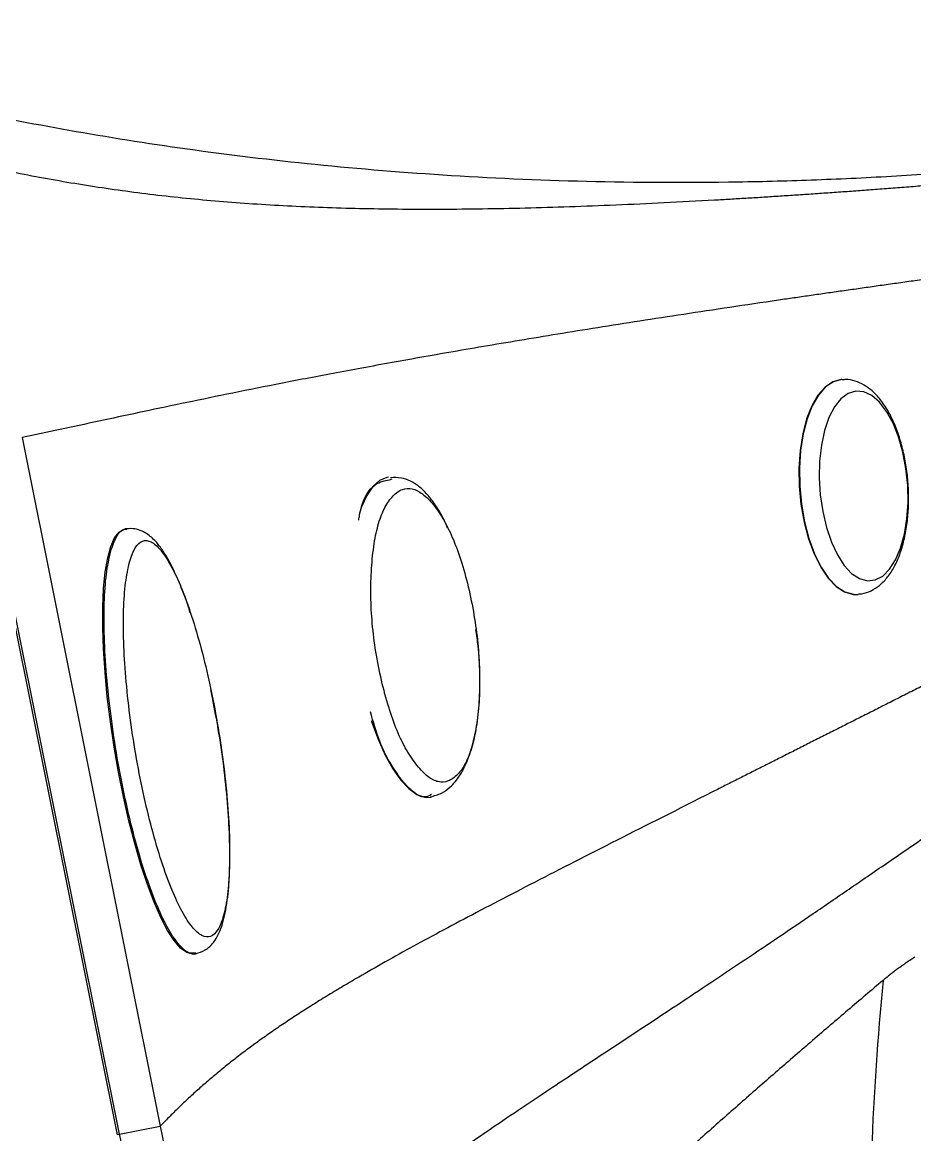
# Model space of a CAD drawing. Extents: x 398 to 508, y 623 to 782.
# Drawn here: x 405.62 to 409.77, y 673.35 to 678.52 of the extents above; entities that cross this region are included whole.
import ezdxf

# ---------------------------------------------------------------- set-up
doc = ezdxf.new("R2010")
doc.units = 0
doc.header["$MEASUREMENT"] = 0
doc.layers.add('GEOMETRY', color=2, linetype='Continuous', lineweight=25)

msp = doc.modelspace()

# ---------------------------------------------------------------- linework, layer by layer
at = {"layer": 'GEOMETRY'}
for p, q in [((409.431, 676.859), (409.4288, 676.8589)), ((405.6249, 676.5909), (406.2662, 673.3928)), ((405.4226, 676.5503), (406.0659, 673.3526)), ((406.0772, 673.3549), (405.434, 676.5526)), ((407.3308, 676.3939), (407.3431, 676.3982)), ((406.1091, 676.1668), (406.1025, 676.1658)), ((409.504, 675.8617), (409.5062, 675.8619)), ((406.4239, 674.1918), (406.4304, 674.1928)), ((406.0772, 673.3549), (406.2662, 673.3928)), ((406.0772, 673.3549), (406.0659, 673.3526))]:
    msp.add_line(p, q, dxfattribs=at)
at = {"layer": 'GEOMETRY', "flags": 128}
for points in [[(409.4288, 676.8589), (409.3905, 676.8488), (409.3542, 676.8247), (409.3212, 676.7872), (409.2923, 676.7375), (409.2684, 676.6769), (409.2503, 676.6071), (409.2383, 676.5303), (409.2329, 676.4486), (409.2342, 676.3644), (409.2423, 676.28), (409.2567, 676.1979), (409.2772, 676.1205), (409.3031, 676.0501), (409.3338, 675.9885), (409.3682, 675.9376), (409.4055, 675.8989), (409.4445, 675.8735)], [(409.4323, 676.8591), (409.4312, 676.8591), (409.3927, 676.849), (409.3564, 676.8249), (409.3234, 676.7874), (409.2945, 676.7376), (409.2706, 676.677), (409.2525, 676.6073), (409.2405, 676.5305), (409.2351, 676.4488), (409.2365, 676.3645), (409.2445, 676.2802), (409.2589, 676.1981), (409.2794, 676.1207), (409.3053, 676.0502), (409.336, 675.9887), (409.3704, 675.9378), (409.4077, 675.8991), (409.4467, 675.8736)], [(409.5139, 675.9354), (409.5509, 675.9251), (409.5874, 675.929), (409.6221, 675.9469), (409.6539, 675.9782), (409.6819, 676.022), (409.7051, 676.0768), (409.7228, 676.1409), (409.7344, 676.2122), (409.7395, 676.2884), (409.738, 676.3671), (409.7299, 676.4457), (409.7155, 676.5218), (409.6952, 676.5928), (409.6698, 676.6565), (409.6399, 676.7109), (409.6066, 676.7541), (409.571, 676.7849), (409.5341, 676.8021), (409.4972, 676.8054), (409.4615, 676.7945), (409.4281, 676.7698), (409.3981, 676.7321), (409.3724, 676.6826), (409.3519, 676.6229), (409.3372, 676.5549), (409.3288, 676.4809), (409.327, 676.4031), (409.3318, 676.3241), (409.3431, 676.2464), (409.3605, 676.1726), (409.3835, 676.105), (409.4112, 676.0457), (409.4429, 675.9967), (409.4775, 675.9595), (409.5139, 675.9354)], [(407.3255, 676.4059), (407.3184, 676.4046), (407.2847, 676.3902), (407.2536, 676.3623), (407.2257, 676.3213), (407.2015, 676.268), (407.1914, 676.2386)], [(406.4239, 674.1918), (406.4157, 674.1912), (406.389, 674.1985), (406.3606, 674.2196), (406.3308, 674.2542), (406.3001, 674.3018), (406.2688, 674.3616), (406.2375, 674.433), (406.2065, 674.5148), (406.1763, 674.6059), (406.1473, 674.7051), (406.12, 674.8109), (406.0947, 674.9219), (406.0717, 675.0365), (406.0514, 675.153), (406.0341, 675.27), (406.02, 675.3857), (406.0094, 675.4984), (406.0023, 675.6067), (405.9988, 675.709), (405.9991, 675.8038), (406.003, 675.8898), (406.0107, 675.9659), (406.0218, 676.0309), (406.0364, 676.084), (406.0541, 676.1243), (406.0748, 676.1514), (406.0981, 676.1648), (406.1025, 676.1658)], [(409.4445, 675.8735), (409.4841, 675.862), (409.504, 675.8617)], [(409.4467, 675.8736), (409.4863, 675.8622), (409.5083, 675.862)], [(407.2463, 675.2756), (407.2474, 675.2722), (407.2779, 675.1896), (407.3111, 675.1157), (407.3464, 675.0521), (407.3832, 674.9998), (407.4208, 674.9599), (407.4584, 674.933), (407.4954, 674.9197), (407.524, 674.9191)]]:
    msp.add_lwpolyline(points, dxfattribs=at)
at = {"layer": 'GEOMETRY'}
for points, knots in [([(403.8499, 678.5185), (403.8644, 678.5137), (403.9324, 678.4912), (404.2263, 678.3969), (404.8137, 678.2277), (405.6189, 678.0513), (406.3503, 677.9329), (406.9411, 677.8598), (407.5721, 677.8062), (408.2408, 677.7759), (408.8274, 677.773), (409.3128, 677.786), (409.6845, 677.8039), (410.0002, 677.8257), (410.2218, 677.8446), (410.3159, 677.8534), (410.3458, 677.8563)], [0.0851439, 0.0851439, 0.0851439, 0.0851439, 0.09375, 0.125, 0.25, 0.375, 0.4375, 0.5, 0.5625, 0.625, 0.6875, 0.71875, 0.75, 0.78125, 0.796875, 0.8041129, 0.8041129, 0.8041129, 0.8041129]), ([(404.4656, 678.1242), (404.4817, 678.119), (404.514, 678.1087), (404.5621, 678.0935), (404.6098, 678.0786), (404.6573, 678.0639), (404.7044, 678.0495), (404.7512, 678.0354), (404.7976, 678.0216), (404.8437, 678.008), (404.8896, 677.9947), (404.9351, 677.9817), (404.9804, 677.9689), (405.0255, 677.9564), (405.0703, 677.9441), (405.1149, 677.9322), (405.1593, 677.9206), (405.2036, 677.9093), (405.2477, 677.8983), (405.2917, 677.8876), (405.3355, 677.8772), (405.4619, 677.8479), (405.6692, 677.8043), (405.9593, 677.7544), (406.2537, 677.7147), (406.5573, 677.6847), (406.8743, 677.664), (407.21, 677.6523), (407.5689, 677.6494), (407.9557, 677.6552), (408.3763, 677.6693), (408.7044, 677.6856), (408.9131, 677.6977), (408.9863, 677.7021), (409.0605, 677.7066), (409.1357, 677.7114), (409.2118, 677.7164), (409.289, 677.7216), (409.3672, 677.727), (409.4464, 677.7326), (409.5267, 677.7385), (409.608, 677.7445), (409.6904, 677.7508), (409.7738, 677.7574), (409.8584, 677.7641), (409.9441, 677.7711), (410.0308, 677.7784), (410.1187, 677.7858), (410.2077, 677.7936), (410.2979, 677.8016), (410.3891, 677.8098), (410.4509, 677.8155), (410.4819, 677.8183)], [0, 0, 0, 0, 0.0093749, 0.0187499, 0.028125, 0.0375001, 0.0468752, 0.0562502, 0.0656252, 0.0750002, 0.0843752, 0.0937502, 0.1031253, 0.1125004, 0.1218755, 0.1312505, 0.1406256, 0.1500006, 0.1593757, 0.1687509, 0.1781261, 0.1875013, 0.2500022, 0.3125012, 0.3750016, 0.4375014, 0.5000021, 0.5625048, 0.6250041, 0.6875036, 0.7500019, 0.8124981, 0.8218729, 0.8312476, 0.8406224, 0.8499974, 0.8593726, 0.8687478, 0.8781227, 0.8874973, 0.8968719, 0.9062468, 0.915622, 0.9249975, 0.9343731, 0.9437484, 0.9531234, 0.9624984, 0.9718736, 0.981249, 0.9906245, 1, 1, 1, 1]), ([(410.7602, 677.4504), (410.7451, 677.4484), (410.7149, 677.4445), (410.67, 677.4387), (410.6254, 677.4329), (410.5811, 677.4271), (410.5372, 677.4213), (410.4935, 677.4155), (410.4501, 677.4097), (410.407, 677.404), (410.3642, 677.3983), (410.3216, 677.3927), (410.2793, 677.3871), (410.2373, 677.3815), (410.1955, 677.3759), (410.154, 677.3703), (410.1128, 677.3648), (410.0718, 677.3592), (410.0311, 677.3537), (409.9907, 677.3482), (409.9505, 677.3427), (409.9106, 677.3372), (409.871, 677.3318), (409.8316, 677.3264), (409.7925, 677.3209), (409.7536, 677.3155), (409.715, 677.3101), (409.6766, 677.3048), (409.6385, 677.2994), (409.6007, 677.2941), (409.5631, 677.2888), (409.5258, 677.2835), (409.4887, 677.2783), (409.4519, 677.2731), (409.4153, 677.2678), (409.379, 677.2627), (409.3429, 677.2575), (409.3071, 677.2523), (409.2715, 677.2472), (409.2361, 677.2421), (409.201, 677.237), (409.0229, 677.2111), (408.7174, 677.1655), (408.3159, 677.1032), (407.9514, 677.044), (407.621, 676.9879), (407.3212, 676.9347), (407.0487, 676.8843), (406.8002, 676.8364), (406.5723, 676.7907), (406.3617, 676.7471), (406.1651, 676.7055), (405.9789, 676.6657), (405.8, 676.6274), (405.6832, 676.603), (405.6249, 676.5909)], [0, 0, 0, 0, 0.0046879, 0.0093757, 0.0140634, 0.0187509, 0.0234381, 0.0281252, 0.0328124, 0.0374997, 0.0421872, 0.0468747, 0.0515623, 0.05625, 0.0609377, 0.0656255, 0.0703132, 0.075001, 0.0796888, 0.0843766, 0.0890644, 0.0937522, 0.09844, 0.1031278, 0.1078157, 0.1125035, 0.1171913, 0.1218791, 0.1265669, 0.1312547, 0.1359425, 0.1406302, 0.1453179, 0.1500056, 0.1546932, 0.1593808, 0.1640683, 0.1687559, 0.1734434, 0.1781309, 0.1828184, 0.1875059, 0.2500011, 0.3124973, 0.3749956, 0.4374954, 0.4999959, 0.5624954, 0.6249948, 0.6874948, 0.7499959, 0.8124982, 0.8750003, 0.9375012, 1, 1, 1, 1]), ([(409.5092, 675.8637), (409.5184, 675.8644), (409.5426, 675.8662), (409.5791, 675.8828), (409.617, 675.9102), (409.6506, 675.9479), (409.6802, 675.9959), (409.7049, 676.0541), (409.7238, 676.1206), (409.7364, 676.1929), (409.7426, 676.2689), (409.7425, 676.3469), (409.7363, 676.425), (409.7239, 676.5016), (409.7058, 676.5749), (409.682, 676.6434), (409.6526, 676.7057), (409.6176, 676.7604), (409.5787, 676.8037), (409.537, 676.8349), (409.4945, 676.8531), (409.459, 676.8611), (409.4389, 676.8584), (409.4331, 676.8577)], [0, 0, 0, 0, 0.026618, 0.070291, 0.11457, 0.161554, 0.212102, 0.265184, 0.318759, 0.371841, 0.424425, 0.476683, 0.528808, 0.580977, 0.633322, 0.686055, 0.739424, 0.793702, 0.848997, 0.896598, 0.940865, 0.983124, 1, 1, 1, 1]), ([(407.1882, 676.2071), (407.1893, 676.2146), (407.2022, 676.299), (407.2525, 676.38), (407.3082, 676.3899), (407.3308, 676.3939)], [0, 0, 0, 0, 0.055109, 0.617464, 1, 1, 1, 1]), ([(407.6009, 676.17), (407.596, 676.1814), (407.5776, 676.2244), (407.5521, 676.2653), (407.5268, 676.3008), (407.5108, 676.3209), (407.4899, 676.3439), (407.4619, 676.3682), (407.4269, 676.3898), (407.3833, 676.4054), (407.3527, 676.4041), (407.3362, 676.4034)], [0, 0, 0, 0, 0.0777, 0.293802, 0.353431, 0.409447, 0.49516, 0.58645, 0.70158, 0.839469, 1, 1, 1, 1]), ([(407.4592, 675.0666), (407.476, 675.0479), (407.5088, 675.0113), (407.5578, 674.9878), (407.6046, 674.9911), (407.6476, 675.0216), (407.6849, 675.0739), (407.7146, 675.1492), (407.7359, 675.2461), (407.7479, 675.361), (407.7509, 675.4865), (407.744, 675.6179), (407.7273, 675.7513), (407.7015, 675.8828), (407.6682, 676.0071), (407.6287, 676.1173), (407.584, 676.2093), (407.5355, 676.2809), (407.4852, 676.332), (407.436, 676.3566), (407.3894, 676.3533), (407.3469, 676.3228), (407.309, 676.2703), (407.2789, 676.195), (407.2579, 676.0981), (407.2463, 675.9835), (407.2427, 675.8581), (407.2493, 675.7267), (407.2664, 675.5934), (407.2927, 675.4618), (407.3256, 675.337), (407.365, 675.2269), (407.41, 675.1338), (407.4426, 675.0893), (407.4592, 675.0666)], [0, 0, 0, 0, 0.031876, 0.062463, 0.093119, 0.125146, 0.156858, 0.187421, 0.218073, 0.250056, 0.282024, 0.312672, 0.343245, 0.374979, 0.406906, 0.4375, 0.468061, 0.499935, 0.531755, 0.562351, 0.593012, 0.625034, 0.65678, 0.687361, 0.718015, 0.749983, 0.781893, 0.812517, 0.843102, 0.874889, 0.906885, 0.937543, 0.968153, 1, 1, 1, 1]), ([(406.4056, 675.7766), (406.3975, 675.8017), (406.3784, 675.8608), (406.3461, 675.9382), (406.312, 676.0095), (406.2843, 676.0561), (406.2637, 676.0849), (406.2487, 676.1035), (406.2306, 676.1226), (406.2077, 676.1414), (406.1799, 676.1575), (406.1456, 676.1686), (406.1219, 676.167), (406.1093, 676.1661)], [0, 0, 0, 0, 0.105394, 0.248216, 0.393914, 0.52079, 0.575679, 0.625133, 0.685715, 0.745429, 0.81771, 0.902656, 1, 1, 1, 1]), ([(406.0353, 676.0601), (406.0443, 676.0855), (406.0623, 676.1364), (406.0889, 676.1669), (406.1066, 676.1641), (406.11, 676.1635)], [0, 0, 0, 0, 0.448646, 0.897293, 1, 1, 1, 1]), ([(406.1232, 676.0119), (406.1166, 675.9815), (406.1032, 675.9208), (406.0945, 675.7933), (406.0948, 675.6449), (406.1047, 675.4784), (406.1236, 675.3012), (406.1511, 675.1197), (406.1857, 674.9409), (406.2264, 674.7719), (406.2715, 674.6187), (406.3193, 674.4877), (406.368, 674.3839), (406.4156, 674.3107), (406.4605, 674.2719), (406.5008, 674.2679), (406.5349, 674.2998), (406.5617, 674.3658), (406.58, 674.464), (406.589, 674.5898), (406.5885, 674.7389), (406.5787, 674.9051), (406.5596, 675.0825), (406.5322, 675.264), (406.4975, 675.4427), (406.4569, 675.6118), (406.4117, 675.7649), (406.3639, 675.8956), (406.3152, 675.9998), (406.2676, 676.0723), (406.2228, 676.1115), (406.1827, 676.1147), (406.1482, 676.0846), (406.1315, 676.0362), (406.1232, 676.0119)], [0, 0, 0, 0, 0.031254, 0.062463, 0.093755, 0.124954, 0.15622, 0.187463, 0.218687, 0.249972, 0.281172, 0.312465, 0.343671, 0.374932, 0.40618, 0.437392, 0.468682, 0.5, 0.531318, 0.562608, 0.59382, 0.625068, 0.656329, 0.687535, 0.718828, 0.750028, 0.781312, 0.812537, 0.84378, 0.875046, 0.906245, 0.937537, 0.968746, 1, 1, 1, 1]), ([(406.4308, 674.196), (406.4196, 674.1951), (406.3945, 674.1932), (406.3491, 674.2354), (406.2981, 674.3127), (406.2458, 674.4245), (406.1945, 674.5649), (406.1461, 674.7291), (406.1024, 674.9106), (406.0652, 675.1025), (406.0358, 675.2973), (406.0154, 675.4875), (406.0048, 675.6662), (406.0045, 675.8254), (406.0138, 675.9623), (406.0281, 676.0275), (406.0353, 676.0601)], [0, 0, 0, 0, 0.05793, 0.130397, 0.202863, 0.27533, 0.347797, 0.420264, 0.492731, 0.565198, 0.637665, 0.710132, 0.782599, 0.855066, 0.927533, 1, 1, 1, 1]), ([(410.7847, 675.9339), (410.7711, 675.9269), (410.744, 675.9131), (410.7036, 675.8924), (410.6635, 675.8718), (410.6236, 675.8515), (410.584, 675.8312), (410.5446, 675.8111), (410.5054, 675.7912), (410.4665, 675.7713), (410.4278, 675.7516), (410.3894, 675.7321), (410.3512, 675.7127), (410.3133, 675.6934), (410.2756, 675.6743), (410.2382, 675.6553), (410.201, 675.6364), (410.1641, 675.6177), (410.1274, 675.599), (410.0909, 675.5806), (410.0547, 675.5622), (410.0188, 675.544), (409.9831, 675.5259), (409.9476, 675.5079), (409.9123, 675.4901), (409.8774, 675.4723), (409.8426, 675.4548), (409.8081, 675.4373), (409.7739, 675.42), (409.7398, 675.4028), (409.7061, 675.3857), (409.6725, 675.3687), (409.6392, 675.3519), (409.6062, 675.3352), (409.5733, 675.3186), (409.5408, 675.3022), (409.5084, 675.2858), (409.4763, 675.2696), (409.4444, 675.2535), (409.4128, 675.2376), (409.3814, 675.2217), (409.3502, 675.206), (409.3192, 675.1904), (409.2885, 675.1749), (409.258, 675.1595), (409.2278, 675.1443), (409.1978, 675.1291), (409.1679, 675.1141), (409.1384, 675.0992), (409.109, 675.0844), (409.0799, 675.0698), (409.051, 675.0552), (409.0223, 675.0408), (408.9938, 675.0264), (408.9656, 675.0122), (408.9376, 674.9981), (408.9098, 674.9841), (408.8822, 674.9702), (408.8548, 674.9564), (408.6792, 674.8679), (408.3786, 674.716), (407.9985, 674.5222), (407.6698, 674.3511), (407.3857, 674.1979), (407.1958, 674.0899), (407.0736, 674.0171), (407.006, 673.9758), (406.9411, 673.935), (406.8787, 673.8946), (406.8187, 673.8545), (406.7609, 673.8146), (406.7051, 673.7747), (406.6512, 673.7346), (406.5989, 673.6943), (406.5481, 673.6536), (406.4987, 673.6123), (406.4504, 673.5704), (406.4032, 673.5276), (406.3569, 673.4839), (406.3112, 673.4392), (406.2812, 673.4083), (406.2662, 673.3928)], [0, 0, 0, 0, 0.0043105, 0.008621, 0.0129316, 0.0172421, 0.0215526, 0.0258631, 0.0301736, 0.0344841, 0.0387946, 0.043105, 0.0474155, 0.0517259, 0.0560363, 0.0603467, 0.0646571, 0.0689675, 0.0732779, 0.0775882, 0.0818986, 0.086209, 0.0905194, 0.0948298, 0.0991402, 0.1034506, 0.107761, 0.1120714, 0.1163819, 0.1206923, 0.1250028, 0.1293132, 0.1336236, 0.1379341, 0.1422445, 0.1465549, 0.1508653, 0.1551758, 0.1594863, 0.1637967, 0.1681072, 0.1724177, 0.1767283, 0.1810388, 0.1853494, 0.1896599, 0.1939705, 0.1982811, 0.2025917, 0.2069022, 0.2112128, 0.2155233, 0.2198338, 0.2241443, 0.2284548, 0.2327653, 0.2370758, 0.2413863, 0.2456968, 0.2500072, 0.3250005, 0.3999954, 0.4749923, 0.54999, 0.6249883, 0.648426, 0.6718641, 0.6953026, 0.7187414, 0.7421811, 0.7656217, 0.7890628, 0.8125036, 0.8359432, 0.859381, 0.8828163, 0.9062497, 0.9296829, 0.9531176, 0.976556, 1, 1, 1, 1]), ([(407.5204, 674.9222), (407.5382, 674.9266), (407.5707, 674.9345), (407.6095, 674.9628), (407.6365, 674.9912), (407.6625, 675.0272), (407.69, 675.0797), (407.7176, 675.1586), (407.7388, 675.2588), (407.7507, 675.3742), (407.7521, 675.4957), (407.7458, 675.6054), (407.7361, 675.6731), (407.7323, 675.6989)], [0, 0, 0, 0, 0.0879508, 0.1598497, 0.2155327, 0.2635052, 0.3560173, 0.4664754, 0.5909303, 0.7083478, 0.820325, 0.9314275, 1, 1, 1, 1]), ([(406.5137, 675.3551), (406.5117, 675.3669), (406.5079, 675.3887), (406.5031, 675.4093), (406.5009, 675.4189)], [0, 0, 0, 0, 0.5355992, 1, 1, 1, 1]), ([(406.4302, 674.1934), (406.4457, 674.1978), (406.4732, 674.2056), (406.5031, 674.2323), (406.5319, 674.2698), (406.5582, 674.3316), (406.5788, 674.4346), (406.5893, 674.5665), (406.5897, 674.7131), (406.5815, 674.8727), (406.5644, 675.0427), (406.5419, 675.2062), (406.5223, 675.3094), (406.5137, 675.3551)], [0, 0, 0, 0, 0.062064, 0.109704, 0.144325, 0.251074, 0.371214, 0.485846, 0.593784, 0.70084, 0.808089, 0.914885, 1, 1, 1, 1]), ([(407.3865, 675.0002), (407.3504, 675.0523), (407.2948, 675.1325), (407.2559, 675.2692), (407.2423, 675.3172)], [0, 0, 0, 0, 0.6493641, 1, 1, 1, 1]), ([(405.8961, 671.6035), (405.9033, 671.6118), (405.9175, 671.6282), (405.9385, 671.6525), (405.9594, 671.6766), (405.9801, 671.7005), (406.0005, 671.7241), (406.0208, 671.7474), (406.0408, 671.7705), (406.0607, 671.7934), (406.0804, 671.816), (406.0999, 671.8384), (406.1192, 671.8605), (406.1384, 671.8825), (406.1574, 671.9042), (406.1762, 671.9256), (406.1949, 671.9469), (406.2134, 671.968), (406.2318, 671.9888), (406.2501, 672.0094), (406.2682, 672.0299), (406.2862, 672.0501), (406.3041, 672.0702), (406.3218, 672.0901), (406.3395, 672.1098), (406.357, 672.1293), (406.3745, 672.1486), (406.3918, 672.1678), (406.4091, 672.1869), (406.4263, 672.2057), (406.4434, 672.2244), (406.4604, 672.243), (406.4773, 672.2614), (406.4942, 672.2796), (406.5111, 672.2977), (406.5279, 672.3157), (406.5446, 672.3335), (406.5613, 672.3512), (406.578, 672.3688), (406.5947, 672.3862), (406.6113, 672.4035), (406.6279, 672.4207), (406.6445, 672.4378), (406.6611, 672.4547), (406.6777, 672.4716), (406.6944, 672.4883), (406.711, 672.505), (406.7276, 672.5215), (406.7443, 672.538), (406.761, 672.5544), (406.7777, 672.5706), (406.7945, 672.5868), (406.8113, 672.603), (406.8282, 672.619), (406.8451, 672.635), (406.8621, 672.6509), (406.8791, 672.6667), (406.8962, 672.6825), (406.9134, 672.6982), (406.9307, 672.7139), (406.9481, 672.7295), (406.9655, 672.7451), (406.9831, 672.7606), (407.0008, 672.7761), (407.0185, 672.7916), (407.0364, 672.807), (407.0544, 672.8224), (407.1329, 672.889), (407.2778, 673.0059), (407.5078, 673.1774), (407.7652, 673.3574), (408.03, 673.5352), (408.2956, 673.7106), (408.5545, 673.8811), (408.8339, 674.0662), (409.0849, 674.2344), (409.2979, 674.3789), (409.4643, 674.4925), (409.6379, 674.6116), (409.7762, 674.7067), (409.8743, 674.7741), (409.9285, 674.8113), (409.9835, 674.849), (410.0391, 674.887), (410.0954, 674.9254), (410.1533, 674.9639), (410.2125, 675.0023), (410.2731, 675.0406), (410.3347, 675.0792), (410.3974, 675.118), (410.461, 675.1569), (410.5256, 675.1961), (410.591, 675.2354), (410.6354, 675.2618), (410.6577, 675.275)], [0, 0, 0, 0, 0.005681, 0.011363, 0.017044, 0.022726, 0.028407, 0.034089, 0.03977, 0.045452, 0.051134, 0.056816, 0.062498, 0.06818, 0.073862, 0.079544, 0.085226, 0.090909, 0.096591, 0.102273, 0.107956, 0.113638, 0.11932, 0.125003, 0.130685, 0.136367, 0.142049, 0.147731, 0.153412, 0.159094, 0.164776, 0.170458, 0.176139, 0.181821, 0.187503, 0.193185, 0.198867, 0.204549, 0.210231, 0.215912, 0.221594, 0.227276, 0.232958, 0.23864, 0.244322, 0.250004, 0.255686, 0.261368, 0.26705, 0.272732, 0.278414, 0.284096, 0.289778, 0.29546, 0.301142, 0.306824, 0.312506, 0.318187, 0.323869, 0.329551, 0.335233, 0.340915, 0.346597, 0.352279, 0.357961, 0.363643, 0.369325, 0.375007, 0.437506, 0.500006, 0.562505, 0.625003, 0.671877, 0.718751, 0.765626, 0.812501, 0.835938, 0.859375, 0.882811, 0.906249, 0.912947, 0.919645, 0.926342, 0.933037, 0.93973, 0.946426, 0.953122, 0.959819, 0.966517, 0.973214, 0.979911, 0.986608, 0.993304, 1, 1, 1, 1]), ([(407.5253, 674.9319), (407.5151, 674.9268), (407.4727, 674.9059), (407.4237, 674.9596), (407.3865, 675.0002)], [0, 0, 0, 0, 0.242286, 1, 1, 1, 1]), ([(409.7708, 674.1769), (409.7648, 674.1731), (409.7528, 674.1654), (409.7353, 674.1536), (409.7182, 674.1419), (409.7014, 674.13), (409.6851, 674.118), (409.6691, 674.106), (409.6534, 674.0938), (409.6382, 674.0816), (409.6283, 674.0734), (409.6234, 674.0693)], [0, 0, 0, 0, 0.111063, 0.22215, 0.333255, 0.444374, 0.555501, 0.666632, 0.777762, 0.888886, 1, 1, 1, 1]), ([(409.6234, 674.0693), (409.5962, 674.0462), (409.5416, 674.0002), (409.4598, 673.9307), (409.3781, 673.8608), (409.2963, 673.7906), (409.2146, 673.72), (409.1329, 673.6492), (409.0512, 673.578), (408.9696, 673.5065), (408.888, 673.4346), (408.8064, 673.3625), (408.7249, 673.2901), (408.6434, 673.2174), (408.562, 673.1444), (408.4807, 673.0711), (408.3994, 672.9976), (408.1143, 672.7388), (407.628, 672.2882), (406.9502, 671.6385), (406.2856, 670.9835), (405.8078, 670.5059), (405.507, 670.2056), (405.3786, 670.0775), (405.2505, 669.9502), (405.1229, 669.8236), (404.9957, 669.6979), (404.8688, 669.5732), (404.7422, 669.4497), (404.6159, 669.3273), (404.4899, 669.2062), (404.4061, 669.1266), (404.3642, 669.0868)], [0, 0, 0, 0, 0.014882, 0.029769, 0.044658, 0.059546, 0.074431, 0.089315, 0.104198, 0.119081, 0.133964, 0.148848, 0.163733, 0.178617, 0.193502, 0.208387, 0.223272, 0.238157, 0.365131, 0.492104, 0.619076, 0.746052, 0.771447, 0.796841, 0.822235, 0.847629, 0.873024, 0.898419, 0.923814, 0.94921, 0.974605, 1, 1, 1, 1]), ([(409.6234, 674.0693), (409.5722, 673.5415), (409.5532, 673.0138), (409.5681, 672.3533), (409.573, 672.2212), (409.5866, 671.9579), (409.5953, 671.8265), (409.627, 671.4336), (409.6557, 671.1729), (409.7275, 670.654), (409.7708, 670.3958), (409.8464, 670.0103), (409.8735, 669.882), (409.9167, 669.6901), (409.9316, 669.6262), (409.9622, 669.4985), (409.9779, 669.4347), (410.0265, 669.2435), (410.0606, 669.1159), (410.1328, 668.8609), (410.1708, 668.7335), (410.2508, 668.4786), (410.2927, 668.3512), (410.3803, 668.0965), (410.4259, 667.9698), (410.6619, 667.3399), (410.8774, 666.8469), (411.2391, 666.1232), (411.366, 665.8845), (411.5662, 665.5305), (411.6345, 665.4132), (411.7395, 665.2382), (411.775, 665.1801), (411.8467, 665.0642), (411.8829, 665.0065), (412.0661, 664.7189), (412.2188, 664.4916), (412.4174, 664.2113), (412.4575, 664.1554), (412.5382, 664.0444), (412.5789, 663.9891), (412.7019, 663.8243), (412.7851, 663.7155), (413.207, 663.1775), (413.5635, 662.7652), (414.3136, 661.9761), (414.7072, 661.5993), (415.3259, 661.061), (415.5369, 660.8861), (415.8066, 660.6733), (415.8609, 660.631), (415.9698, 660.5471), (416.0244, 660.5055), (416.1891, 660.3819), (416.2997, 660.301), (416.6342, 660.0624), (416.8606, 659.9092), (417.1479, 659.7249), (417.2055, 659.6884), (417.3213, 659.6162), (417.3794, 659.5805), (417.5546, 659.4745), (417.6722, 659.4055), (418.0277, 659.2029), (418.268, 659.0741), (418.5726, 658.9208), (418.6337, 658.8905), (418.7564, 658.8307), (418.818, 658.8012), (419.003, 658.7141), (419.1265, 658.6579), (419.7456, 658.386), (420.245, 658.1976), (420.8743, 657.9981), (421.0005, 657.96), (421.2533, 657.8874), (421.38, 657.853), (421.5703, 657.8041), (421.6337, 657.7881), (421.7609, 657.7571), (421.8247, 657.742), (422.0162, 657.6981), (422.1443, 657.6706), (422.5302, 657.5933), (422.7894, 657.5489), (423.3117, 657.4745), (423.5727, 657.4449), (424.3552, 657.3787), (424.8763, 657.3645), (425.3975, 657.3809)], [0, 0, 0, 0, 0.0625, 0.0625, 0.078125, 0.078125, 0.09375, 0.09375, 0.125, 0.125, 0.15625, 0.15625, 0.171875, 0.171875, 0.179687, 0.179687, 0.1875, 0.1875, 0.203125, 0.203125, 0.21875, 0.21875, 0.234375, 0.234375, 0.25, 0.25, 0.3125, 0.3125, 0.34375, 0.34375, 0.359375, 0.359375, 0.367187, 0.367187, 0.375, 0.375, 0.40625, 0.40625, 0.414062, 0.414062, 0.421875, 0.421875, 0.4375, 0.4375, 0.5, 0.5, 0.5625, 0.5625, 0.59375, 0.59375, 0.601563, 0.601563, 0.609375, 0.609375, 0.625, 0.625, 0.65625, 0.65625, 0.664063, 0.664063, 0.671875, 0.671875, 0.6875, 0.6875, 0.71875, 0.71875, 0.726563, 0.726563, 0.734375, 0.734375, 0.75, 0.75, 0.8125, 0.8125, 0.828125, 0.828125, 0.84375, 0.84375, 0.851563, 0.851563, 0.859375, 0.859375, 0.875, 0.875, 0.90625, 0.90625, 0.9375, 0.9375, 1, 1, 1, 1]), ([(406.2661, 673.3928), (406.2681, 673.3826), (406.272, 673.3624), (406.2775, 673.3319), (406.2826, 673.3014), (406.2873, 673.2708), (406.2915, 673.2402), (406.2954, 673.2096), (406.2989, 673.1789), (406.3019, 673.1483), (406.3046, 673.1176), (406.3068, 673.0869), (406.3086, 673.0562), (406.31, 673.0255), (406.3111, 672.9949), (406.3117, 672.9642), (406.3119, 672.9246), (406.3113, 672.8762), (406.3092, 672.8187), (406.3056, 672.7612), (406.3006, 672.7037), (406.2942, 672.6462), (406.2863, 672.5887), (406.277, 672.5312), (406.2662, 672.4739), (406.254, 672.4168), (406.2404, 672.3598), (406.2252, 672.303), (406.2087, 672.2465), (406.1906, 672.1903), (406.1711, 672.1344), (406.1501, 672.079), (406.1277, 672.0239), (406.1038, 671.9693), (406.0784, 671.9152), (406.0516, 671.8617), (406.0233, 671.8087), (405.9936, 671.7564), (405.9625, 671.7047), (405.9301, 671.6537), (405.9074, 671.6203), (405.896, 671.6036)], [0, 0, 0, 0, 0.0165103, 0.0330073, 0.0494909, 0.0659611, 0.082418, 0.0988615, 0.1152916, 0.1317083, 0.1481118, 0.1645019, 0.1808787, 0.1972424, 0.213593, 0.2299306, 0.2462552, 0.2767936, 0.3074063, 0.3380939, 0.3688567, 0.399695, 0.430609, 0.4615986, 0.4926637, 0.5238043, 0.5550201, 0.5863113, 0.6176777, 0.6491196, 0.6806371, 0.7122308, 0.7439013, 0.7756471, 0.8074684, 0.8393657, 0.8713394, 0.9033897, 0.9355166, 0.96772, 1, 1, 1, 1]), ([(405.7368, 671.7139), (405.8194, 671.8327), (405.8887, 671.9577), (405.9733, 672.1543), (405.9983, 672.2214), (406.0307, 672.3243), (406.0407, 672.3591), (406.0589, 672.429), (406.0671, 672.464), (406.1036, 672.6395), (406.1186, 672.7814), (406.1193, 672.9605), (406.1186, 672.9965), (406.1152, 673.0685), (406.1126, 673.1046), (406.102, 673.2125), (406.0914, 673.2839), (406.0771, 673.3549)], [0, 0, 0, 0, 0.25, 0.25, 0.375, 0.375, 0.4375, 0.4375, 0.5, 0.5, 0.75, 0.75, 0.8125, 0.8125, 0.875, 0.875, 1, 1, 1, 1])]:
    msp.add_open_spline(points, degree=3, knots=knots, dxfattribs=at)

doc.saveas('drawing.dxf')
